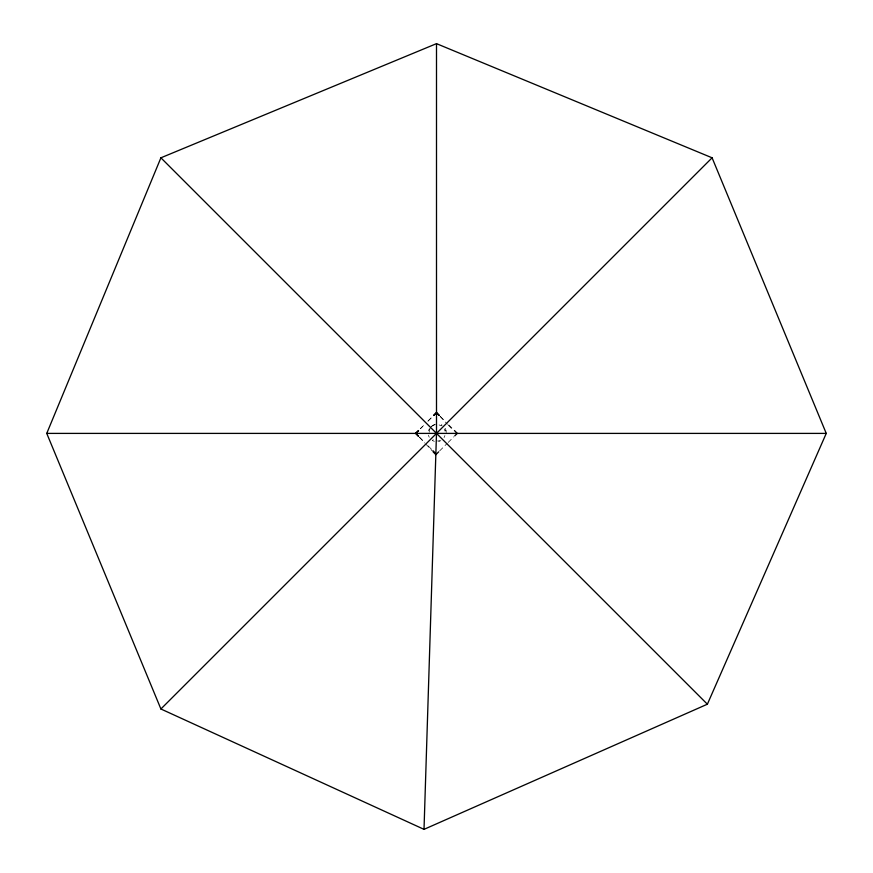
<?xml version="1.0" encoding="UTF-8"?>
<svg xmlns="http://www.w3.org/2000/svg" width="873" height="873" viewBox="0 0 873 873"><rect width="100%" height="100%" fill="white"/><g stroke="black" fill="none" stroke-linecap="round" stroke-linejoin="round"><path stroke-width="0.65" stroke-dasharray="4.37 3.27" d="M420.437 428.676L424.213 424.889L420.393 428.61M427.999 421.113L432.724 416.388M427.966 421.081L431.764 417.316M439.621 450.915L447.205 443.386M448.144 442.447L453.84 436.795M445.972 430.4L445.001 431.098A8.523 8.523 0 0 0 444.193 429.025M433.303 439.741L432.331 440.429A8.523 8.523 0 0 0 434.372 441.323M440.276 416.388L445.001 421.113M448.787 424.889L452.563 428.676M419.553 437.253L424.343 442.065M428.185 445.928L432.026 449.781M440.167 416.497L447.511 424.267M448.427 425.238L453.011 430.083M419.324 437.198L424.824 443.026M425.74 443.997L432.157 450.795M444.914 435.507A8.523 8.523 0 0 1 444.03 437.548M440.843 440.603A8.523 8.523 0 0 1 438.781 441.411M429.276 437.253A8.523 8.523 0 0 1 428.468 435.18M428.556 430.771A8.523 8.523 0 0 1 429.44 428.73M430.836 426.995A8.523 8.523 0 0 1 434.689 424.867M439.097 424.955A8.523 8.523 0 0 1 441.138 425.849L442.109 425.151A8.523 8.523 0 0 0 440.068 424.256M439.741 440.712A8.523 8.523 0 0 1 437.537 440.963M429.189 432.277A8.523 8.523 0 0 1 430.411 428.043M431.797 426.297A8.523 8.523 0 0 1 435.66 424.169M445.165 428.327A8.523 8.523 0 0 1 446.223 432.615"/><path stroke-width="1.31" d="M424.016 829.35L436.5 433.401L436.5 43.65L160.905 157.806L46.749 433.401L160.905 708.985L424.016 829.35L707.381 704.205L826.251 433.401L712.095 157.806L436.5 43.65M160.905 708.985L712.095 157.806M438.672 451.854L435.834 454.68L433.073 451.767M454.778 435.856L457.288 433.401L454.451 430.564M46.749 433.401L826.251 433.401M439.337 415.45L436.5 412.613L433.652 415.439L436.5 412.613L439.25 415.526M160.905 157.806L707.381 704.205M418.593 436.293L415.712 433.401L418.549 430.564L415.646 433.314L418.407 436.227M432.986 450.741L435.867 453.633"/></g></svg>
